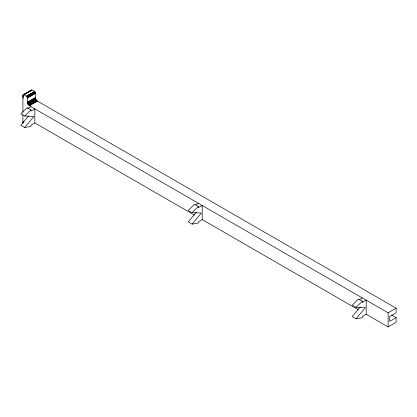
<?xml version="1.0" encoding="UTF-8"?>
<svg xmlns="http://www.w3.org/2000/svg" width="417" height="417" viewBox="0 0 417 417"><rect width="100%" height="100%" fill="white"/><g stroke="black" fill="none" stroke-linecap="round" stroke-linejoin="round"><path stroke-width="0.63" d="M23.024 123.25L23.107 121.363M30.936 90.619L31.166 90.181M360.293 306.922L352.219 316.56L356.082 318.791L362.342 317.707L362.342 316.503L366.199 314.272L388.118 326.923L396.15 322.284L396.15 317.645L389.681 321.382L389.681 316.56L396.15 312.828L396.15 308.189L37.494 101.117C32.813 98.323 38.609 90.656 31.291 90.108L22.945 95.081L22.883 112.241M28.523 116.093L20.85 125.251L24.712 127.477L30.973 126.393L30.973 125.189L34.835 122.958L194.405 215.089M24.712 127.477L33.996 116.39L24.712 116.03L20.85 113.799L27.11 107.659L30.973 109.885L30.973 111.089L34.835 108.863L34.835 122.958M196.308 212.243L188.229 221.886L192.091 224.111L198.351 223.027L198.351 221.823L202.214 219.597L358.396 309.763M192.091 224.111L201.38 213.03L192.091 212.665L188.229 210.439L194.489 204.294L198.351 206.519L198.351 207.729L202.214 205.498L202.214 219.597M356.082 318.791L365.365 307.704L356.082 307.345L352.219 305.114L358.479 298.968L362.342 301.199L362.342 302.403L366.199 300.177L366.199 314.272M24.712 116.03L30.973 109.885M192.091 212.665L198.351 206.519M356.082 307.345L362.342 301.199M23.024 94.935L31.442 90.077M23.482 94.774L31.609 90.082M23.435 94.946L31.781 90.129M23.258 94.748L23.931 94.852L31.963 90.213M23.931 94.852L26.328 96.238L34.366 91.599M26.328 96.238L34.543 91.724M26.511 96.363L34.72 91.881M26.683 96.52L34.887 92.063M26.85 96.702L35.033 92.272M396.15 308.189L388.118 312.828L29.461 105.756C26.307 103.942 27.903 99.924 27.126 97.13L35.164 92.491M27.23 97.364L35.268 92.725M27.308 97.599L35.346 92.96M27.355 97.828L35.393 93.189M27.371 98.047L35.409 93.408M27.371 102.144L35.409 97.505M27.397 102.535L35.435 97.896M27.475 102.947L35.508 98.308M27.6 103.369L35.633 98.73M27.772 103.791L35.805 99.152M27.981 104.203L36.018 99.564M28.231 104.589L36.269 99.95M28.512 104.948L36.545 100.309M28.815 105.266L36.847 100.627M29.133 105.543L37.165 100.904M29.461 105.756L37.494 101.117M27.663 108.545L30.973 106.632M195.594 204.862L198.351 203.267M359.032 299.854L362.342 297.947M391.636 315.043L396.15 317.645M23.17 96.661L22.883 95.457L23.159 98.6M388.118 312.828L388.118 326.923M22.883 114.821L22.883 122.567"/></g></svg>
